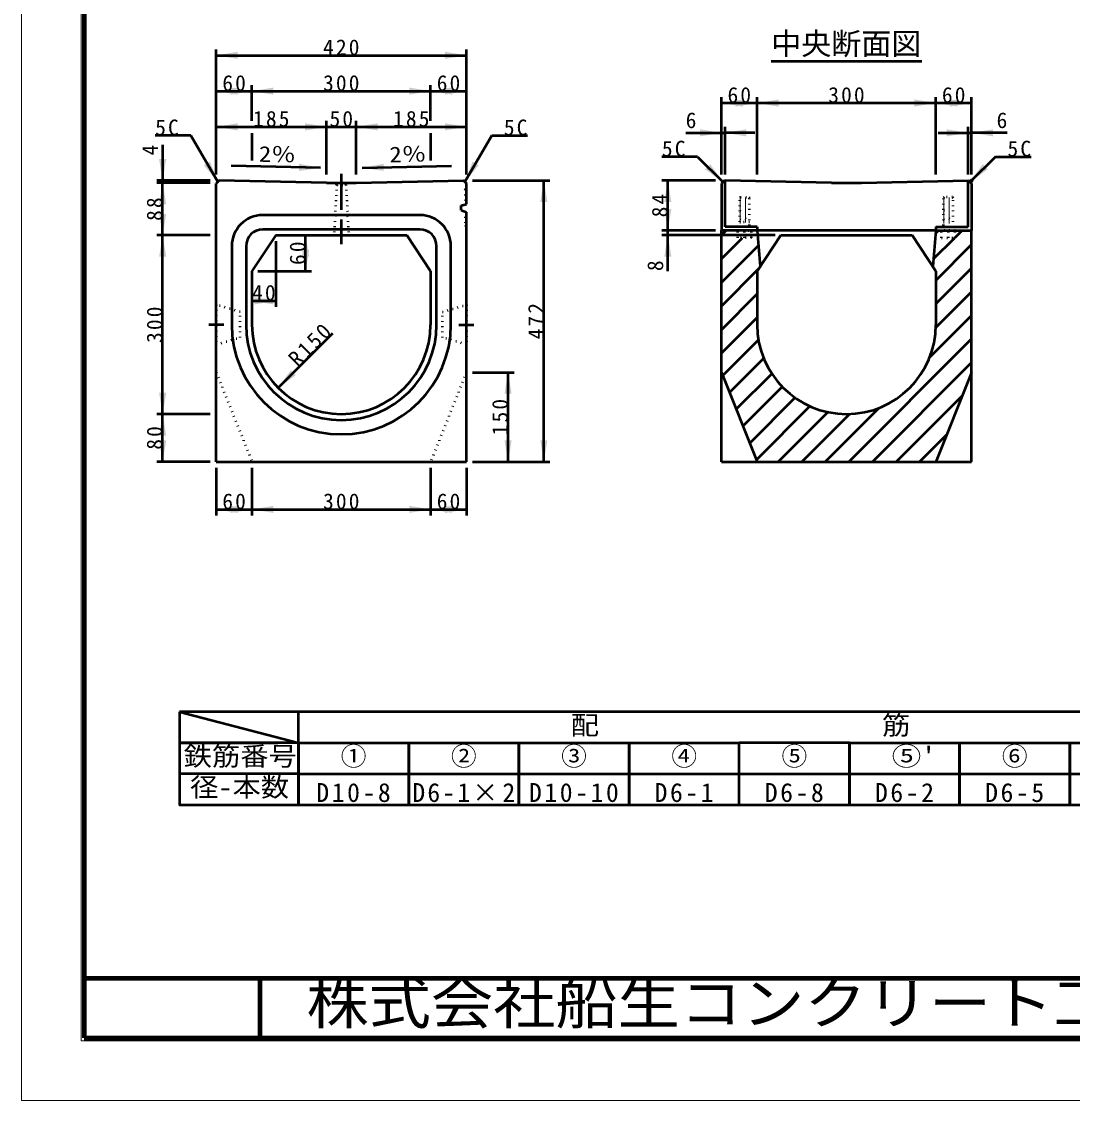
# Model space of a CAD drawing. Units: millimetres, scale not verified. Extents: x -2102 to 2102, y -1485 to 1485.
# Drawn here: x -2102 to -338, y -1485 to 326 of the extents above; entities that cross this region are included whole.
import ezdxf
from ezdxf.enums import TextEntityAlignment as Align

# ---------------------------------------------------------------- set-up
doc = ezdxf.new("R2010")
doc.units = ezdxf.units.MM
doc.header["$LTSCALE"] = 5
doc.header["$PDMODE"] = 32
doc.header["$PDSIZE"] = 2.5
doc.linetypes.add('DOTTED', pattern=[1.75, 0.25, -1.5])
doc.linetypes.add('LONG_DASHED_DOTTED', pattern=[15.25, 12, -1.5, 0.25, -1.5])
doc.layers.add('0-0_V-nasSTD', color=7, linetype='Continuous', lineweight=35)
doc.layers.add('0-1_0', color=7, linetype='Continuous', lineweight=50)
doc.styles.add('ＭＳ ゴシック', font='')
doc.styles.get('ＭＳ ゴシック').set_extended_font_data('MS Gothic')

msp = doc.modelspace()

# ---------------------------------------------------------------- linework, layer by layer
at = {"layer": '0-0_V-nasSTD', "lineweight": 100}
for p, q in [((-1997.5, 1380), (-1997.5, -1380)), ((-1702.5, -1280), (-1702.5, -1380)), ((-1997.5, -1380), (1997.5, -1380))]:
    msp.add_line(p, q, dxfattribs=at)
at = {"layer": '0-0_V-nasSTD', "lineweight": 50}
for p, q in [((-1715.639, 138.491), (-1715.639, 92.491)), ((-1415.639, 138.491), (-1415.639, 92.491)), ((-1837.5, -833), (-1637.5, -885)), ((-1452.5, -833), (-1637.5, -833)), ((-1267.5, -833), (-1452.5, -833)), ((-1082.5, -833), (-1267.5, -833)), ((-897.5, -833), (-1082.5, -833)), ((-712.5, -833), (-897.5, -833)), ((-527.5, -833), (-712.5, -833)), ((-342.5, -833), (-527.5, -833)), ((-157.5, -833), (-342.5, -833)), ((-1837.5, -885), (-1837.5, -937)), ((-1637.5, -885), (-1452.5, -885)), ((-1452.5, -885), (-1267.5, -885)), ((-1267.5, -885), (-1082.5, -885)), ((-1082.5, -885), (-897.5, -885)), ((-712.5, -885), (-527.5, -885)), ((-527.5, -937), (-527.5, -885)), ((-527.5, -885), (-342.5, -885)), ((-342.5, -885), (-157.5, -885)), ((-527.5, -989), (-527.5, -937)), ((-342.5, -937), (-157.5, -937))]:
    msp.add_line(p, q, dxfattribs=at)
at = {"layer": '0-0_V-nasSTD', "linetype": 'DOTTED', "lineweight": 50}
for p, q in [((-895.443, 30.89), (-896.443, 29.89)), ((-896.443, -19.11), (-896.443, 29.89)), ((-896.443, 29.17), (-880.443, 28.611)), ((-896.443, 27.17), (-880.443, 26.611)), ((-896.443, 25.17), (-880.443, 24.611)), ((-896.443, 23.17), (-880.443, 22.611)), ((-896.443, 21.17), (-880.443, 20.611)), ((-896.443, 19.17), (-880.443, 18.611)), ((-895.443, 30.89), (-881.443, 30.89)), ((-881.443, 30.89), (-880.443, 29.89)), ((-880.443, -25.11), (-880.443, 29.89)), ((-553.443, 30.89), (-554.443, 29.89)), ((-554.443, -25.11), (-554.443, 29.89)), ((-554.443, 29.17), (-538.443, 28.611)), ((-554.443, 27.17), (-538.443, 26.611)), ((-554.443, 25.17), (-538.443, 24.611)), ((-554.443, 23.17), (-538.443, 22.611)), ((-554.443, 21.17), (-538.443, 20.611)), ((-554.443, 19.17), (-538.443, 18.611)), ((-539.443, 30.89), (-553.443, 30.89)), ((-539.443, 30.89), (-538.443, 29.89)), ((-538.443, -19.11), (-538.443, 29.89)), ((-896.443, 17.17), (-880.443, 16.611)), ((-896.443, 15.17), (-880.443, 14.611)), ((-896.443, 13.17), (-880.443, 12.611)), ((-896.443, 11.17), (-880.443, 10.611)), ((-896.443, 9.17), (-880.443, 8.611)), ((-896.443, 7.17), (-880.443, 6.611)), ((-896.443, 5.17), (-880.443, 4.611)), ((-896.443, 3.17), (-880.443, 2.611)), ((-896.443, 1.17), (-880.443, 0.611)), ((-554.443, 17.17), (-538.443, 16.611)), ((-554.443, 15.17), (-538.443, 14.611)), ((-554.443, 13.17), (-538.443, 12.611)), ((-554.443, 11.17), (-538.443, 10.611)), ((-554.443, 9.17), (-538.443, 8.611)), ((-554.443, 7.17), (-538.443, 6.611)), ((-554.443, 5.17), (-538.443, 4.611)), ((-554.443, 3.17), (-538.443, 2.611)), ((-554.443, 1.17), (-538.443, 0.611)), ((-896.443, -0.83), (-880.443, -1.389)), ((-896.443, -2.83), (-880.443, -3.389)), ((-896.443, -4.83), (-880.443, -5.389)), ((-896.443, -6.83), (-880.443, -7.389)), ((-896.443, -8.83), (-880.443, -9.389)), ((-896.443, -10.83), (-888.443, -11.11)), ((-880.443, -11.11), (-896.443, -11.11)), ((-554.443, -0.83), (-538.443, -1.389)), ((-554.443, -2.83), (-538.443, -3.389)), ((-554.443, -4.83), (-538.443, -5.389)), ((-554.443, -6.83), (-538.443, -7.389)), ((-554.443, -8.83), (-538.443, -9.389)), ((-554.443, -10.83), (-546.443, -11.11)), ((-554.443, -11.11), (-538.443, -11.11)), ((-896.443, -19.11), (-896.443, -25.11)), ((-888.443, -37.11), (-888.443, -25.11)), ((-880.443, -19.11), (-880.443, -25.11)), ((-876.943, -37.11), (-876.943, -25.11)), ((-557.943, -37.11), (-557.943, -25.11)), ((-554.443, -19.11), (-554.443, -25.11)), ((-546.443, -37.11), (-546.443, -25.11)), ((-538.443, -19.11), (-538.443, -25.11)), ((-876.943, -37.11), (-899.943, -37.11)), ((-557.943, -37.11), (-534.943, -37.11))]:
    msp.add_line(p, q, dxfattribs=at)
at = {"layer": '0-0_V-nasSTD', "lineweight": 18}
for points in [[(-2102.5, -1485), (-2102.5, 1485), (2102.5, 1485), (2102.5, -1485)], [(-2002.5, -1385), (-2002.5, 1385), (2002.5, 1385), (2002.5, -1385)]]:
    msp.add_lwpolyline(points, close=True, dxfattribs=at)
at = {"layer": '0-0_V-nasSTD', "linetype": 'DOTTED', "lineweight": 50}
for points in [[(-899.943, -37.11), (-899.943, -25.11), (-876.943, -25.11)], [(-534.943, -37.11), (-534.943, -25.11), (-557.943, -25.11)]]:
    msp.add_lwpolyline(points, dxfattribs=at)
at = {"layer": '0-0_V-nasSTD', "lineweight": 50}
for points in [[(-1837.5, -833), (-1837.5, -885), (-1672.5, -885)], [(-1637.5, -885), (-1637.5, -833), (-1837.5, -833)], [(-1637.5, -937), (-1637.5, -885), (-1837.5, -885)], [(-1637.5, -885), (-1637.5, -937), (-1452.5, -937), (-1452.5, -885), (-1452.5, -937), (-1267.5, -937), (-1267.5, -885), (-1267.5, -937), (-1082.5, -937), (-1082.5, -885), (-1082.5, -937), (-897.5, -937)], [(-897.5, -937), (-712.5, -937), (-712.5, -885), (-897.5, -885)], [(-897.5, -989), (-897.5, -937), (-897.5, -885)], [(-712.5, -937), (-712.5, -885), (-712.5, -937)], [(-712.5, -937), (-527.5, -937), (-527.5, -885)], [(-527.5, -937), (-527.5, -885), (-527.5, -937)], [(-527.5, -937), (-342.5, -937), (-342.5, -885)], [(-342.5, -937), (-342.5, -885), (-342.5, -937)], [(-1637.5, -937), (-1637.5, -989), (-1452.5, -989), (-1452.5, -937), (-1452.5, -989), (-1267.5, -989), (-1267.5, -937), (-1267.5, -989), (-1082.5, -989), (-1082.5, -937), (-1082.5, -989), (-897.5, -989)], [(-897.5, -989), (-712.5, -989), (-712.5, -937)], [(-712.5, -989), (-712.5, -937), (-712.5, -989)], [(-712.5, -989), (-527.5, -989), (-527.5, -937)], [(-527.5, -989), (-527.5, -937), (-527.5, -989)], [(-527.5, -989), (-342.5, -989), (-342.5, -937)], [(-342.5, -989), (-342.5, -937), (-342.5, -989)], [(-342.5, -989), (-157.5, -989), (-157.5, -937)]]:
    msp.add_lwpolyline(points, dxfattribs=at)
msp.add_lwpolyline([(-1837.5, -937), (-1837.5, -989), (-1637.5, -989), (-1637.5, -937)], close=True, dxfattribs=at)
at = {"layer": '0-0_V-nasSTD'}
for points in [[(-1775.639, 268.89), (-1739.639, 262.89), (-1739.639, 274.89)], [(-1391.639, 262.89), (-1391.639, 274.89), (-1355.639, 268.89)], [(-1775.639, 208.89), (-1739.639, 202.89), (-1739.639, 214.89)], [(-1751.639, 202.89), (-1751.639, 214.89), (-1715.639, 208.89)], [(-1715.639, 208.89), (-1679.639, 202.89), (-1679.639, 214.89)], [(-1451.639, 202.89), (-1451.639, 214.89), (-1415.639, 208.89)], [(-1415.639, 208.89), (-1379.639, 202.89), (-1379.639, 214.89)], [(-1391.639, 202.89), (-1391.639, 214.89), (-1355.639, 208.89)], [(-927.443, 188.89), (-891.443, 182.89), (-891.443, 194.89)], [(-903.443, 182.89), (-903.443, 194.89), (-867.443, 188.89)], [(-867.443, 188.89), (-831.443, 182.89), (-831.443, 194.89)], [(-603.443, 182.89), (-603.443, 194.89), (-567.443, 188.89)], [(-567.443, 188.89), (-531.443, 182.89), (-531.443, 194.89)], [(-543.443, 182.89), (-543.443, 194.89), (-507.443, 188.89)], [(-1775.639, 148.89), (-1739.639, 142.89), (-1739.639, 154.89)], [(-1626.639, 142.89), (-1626.639, 154.89), (-1590.639, 148.89)], [(-1540.639, 148.89), (-1504.639, 142.89), (-1504.639, 154.89)], [(-1391.639, 142.89), (-1391.639, 154.89), (-1355.639, 148.89)], [(-963.443, 132.89), (-963.443, 144.89), (-927.443, 138.89)], [(-921.443, 138.89), (-885.443, 132.89), (-885.443, 144.89)], [(-549.443, 132.89), (-549.443, 144.89), (-513.443, 138.89)], [(-507.443, 138.89), (-471.443, 132.89), (-471.443, 144.89)], [(-1871.639, 94.89), (-1865.639, 58.89), (-1859.639, 94.89)], [(-1796.335, 84.567), (-1785.943, 90.567), (-1773.139, 56.39)], [(-1358.139, 56.39), (-1345.335, 90.567), (-1334.943, 84.567)], [(-1636.789, 74.989), (-1636.53, 86.986), (-1600.668, 80.209)], [(-1530.611, 80.209), (-1494.749, 86.986), (-1494.489, 74.989)], [(-954.641, 77.603), (-946.156, 86.089), (-924.943, 56.39)], [(-509.943, 56.39), (-488.729, 86.089), (-480.244, 77.603)], [(-1871.639, 18.89), (-1865.639, 54.89), (-1859.639, 18.89)], [(-1231.639, 22.89), (-1225.639, 58.89), (-1219.639, 22.89)], [(-1023.443, 22.89), (-1017.443, 58.89), (-1011.443, 22.89)], [(-1871.639, 2.89), (-1865.639, -33.11), (-1859.639, 2.89)], [(-1023.443, 10.89), (-1017.443, -25.11), (-1011.443, 10.89)], [(-1871.639, -69.11), (-1865.639, -33.11), (-1859.639, -69.11)], [(-1631.639, -69.11), (-1625.639, -33.11), (-1619.639, -69.11)], [(-1023.443, -69.11), (-1017.443, -33.11), (-1011.443, -69.11)], [(-1631.639, -57.11), (-1625.639, -93.11), (-1619.639, -57.11)], [(-1715.639, -143.11), (-1679.639, -149.11), (-1679.639, -137.11)], [(-1711.639, -149.11), (-1711.639, -137.11), (-1675.639, -143.11)], [(-1671.705, -289.176), (-1650.492, -259.477), (-1642.007, -267.963)], [(-1291.639, -299.11), (-1285.639, -263.11), (-1279.639, -299.11)], [(-1871.639, -297.11), (-1865.639, -333.11), (-1859.639, -297.11)], [(-1871.639, -369.11), (-1865.639, -333.11), (-1859.639, -369.11)], [(-1871.639, -377.11), (-1865.639, -413.11), (-1859.639, -377.11)], [(-1291.639, -377.11), (-1285.639, -413.11), (-1279.639, -377.11)], [(-1231.639, -377.11), (-1225.639, -413.11), (-1219.639, -377.11)], [(-1775.639, -493.11), (-1739.639, -499.11), (-1739.639, -487.11)], [(-1751.639, -499.11), (-1751.639, -487.11), (-1715.639, -493.11)], [(-1715.639, -493.11), (-1679.639, -499.11), (-1679.639, -487.11)], [(-1451.639, -499.11), (-1451.639, -487.11), (-1415.639, -493.11)], [(-1415.639, -493.11), (-1379.639, -499.11), (-1379.639, -487.11)], [(-1391.639, -499.11), (-1391.639, -487.11), (-1355.639, -493.11)]]:
    msp.add_solid(points, dxfattribs=at)
at = {"layer": '0-1_0'}
for p, q in [((-1775.639, 68.89), (-1775.639, 278.89)), ((-1355.639, 68.89), (-1355.639, 278.89)), ((-1775.639, 268.89), (-1355.639, 268.89)), ((-843.846, 258.89), (-591.039, 258.89)), ((-1715.639, 158.89), (-1715.639, 218.89)), ((-1415.639, 158.89), (-1415.639, 218.89)), ((-927.443, 68.89), (-927.443, 198.89)), ((-867.443, 188.89), (-927.443, 188.89)), ((-867.443, 68.89), (-867.443, 198.89)), ((-567.443, 68.89), (-567.443, 198.89)), ((-507.443, 68.89), (-507.443, 198.89)), ((-1775.639, 148.89), (-1590.639, 148.89)), ((-1590.639, 68.89), (-1590.639, 158.89)), ((-1590.639, 148.89), (-1540.639, 148.89)), ((-1540.639, 68.89), (-1540.639, 158.89)), ((-1540.639, 148.89), (-1355.639, 148.89)), ((-921.443, 68.89), (-921.443, 148.89)), ((-513.443, 68.89), (-513.443, 148.89)), ((-1818.139, 134.332), (-1878.139, 134.332)), ((-1818.139, 134.332), (-1773.139, 56.39)), ((-1313.139, 134.332), (-1358.139, 56.39)), ((-1313.139, 134.332), (-1253.139, 134.332)), ((-987.443, 138.89), (-927.443, 138.89)), ((-927.443, 138.89), (-921.443, 138.89)), ((-871.443, 138.89), (-921.443, 138.89)), ((-563.443, 138.89), (-513.443, 138.89)), ((-513.443, 138.89), (-507.443, 138.89)), ((-447.443, 138.89), (-507.443, 138.89)), ((-1865.639, 118.89), (-1865.639, 58.89)), ((-967.369, 98.817), (-1027.369, 98.817)), ((-967.369, 98.817), (-924.943, 56.39)), ((-467.516, 98.817), (-509.943, 56.39)), ((-467.516, 98.817), (-407.516, 98.817)), ((-1600.668, 80.209), (-1750.633, 83.452)), ((-1530.611, 80.209), (-1380.646, 83.452)), ((-1785.639, 58.89), (-1875.639, 58.89)), ((-1785.639, 54.89), (-1875.639, 54.89)), ((-1865.639, 54.89), (-1865.639, 58.89)), ((-1865.639, -33.11), (-1865.639, 54.89)), ((-1590.639, 54.89), (-1540.639, 54.89)), ((-1345.639, 58.89), (-1215.639, 58.89)), ((-1225.639, -413.11), (-1225.639, 58.89)), ((-937.443, 58.89), (-1027.443, 58.89)), ((-1017.443, -25.11), (-1017.443, 58.89)), ((-922.443, 58.89), (-927.443, 53.89)), ((-922.443, 58.89), (-921.443, 58.89)), ((-921.443, -19.11), (-921.443, 58.89)), ((-742.443, 54.89), (-921.443, 58.89)), ((-742.443, 54.89), (-692.443, 54.89)), ((-692.443, 54.89), (-513.443, 58.89)), ((-513.443, -19.11), (-513.443, 58.89)), ((-513.443, 58.89), (-512.443, 58.89)), ((-512.443, 58.89), (-507.443, 53.89)), ((-1775.639, -413.11), (-1775.639, 53.89)), ((-1355.639, 18.905), (-1355.639, 53.89)), ((-927.443, 53.89), (-927.443, -25.11)), ((-507.443, 53.89), (-507.443, -25.11)), ((-1364.639, 16.89), (-1355.639, 18.905)), ((-1433.639, 0.89), (-1697.639, 0.89)), ((-1364.639, 8.89), (-1364.639, 16.89)), ((-1364.639, 8.89), (-1355.639, 5.532)), ((-1355.639, -413.11), (-1355.639, 5.532)), ((-1785.639, -33.11), (-1875.639, -33.11)), ((-1675.639, -33.11), (-1715.639, -93.11)), ((-1433.639, -23.11), (-1697.639, -23.11)), ((-1675.639, -33.11), (-1455.639, -33.11)), ((-1625.639, -93.11), (-1625.639, -33.11)), ((-1455.639, -33.11), (-1415.639, -93.11)), ((-937.443, -25.11), (-1027.443, -25.11)), ((-837.443, -33.11), (-1027.443, -33.11)), ((-1017.443, -33.11), (-1017.443, -25.11)), ((-1017.443, -93.11), (-1017.443, -33.11)), ((-927.443, -413.11), (-927.443, -25.11)), ((-927.443, -33.13), (-919.422, -25.11)), ((-867.443, -19.11), (-921.443, -19.11)), ((-867.443, -25.11), (-862.183, -85.221)), ((-567.443, -25.11), (-867.443, -25.11)), ((-827.443, -33.11), (-867.443, -93.11)), ((-827.443, -33.11), (-607.443, -33.11)), ((-607.443, -33.11), (-567.443, -93.11)), ((-567.443, -25.11), (-572.702, -85.221)), ((-567.865, -29.934), (-563.041, -25.11)), ((-567.443, -19.11), (-513.443, -19.11)), ((-534.943, -36.61), (-523.443, -25.11)), ((-507.443, -413.11), (-507.443, -25.11)), ((-1749.639, -51.11), (-1749.639, -183.11)), ((-1725.639, -51.11), (-1725.639, -183.11)), ((-1675.639, -43.11), (-1675.639, -153.11)), ((-1405.639, -183.11), (-1405.639, -51.11)), ((-1381.639, -183.11), (-1381.639, -51.11)), ((-927.443, -72.728), (-891.824, -37.11)), ((-927.443, -112.326), (-865.253, -50.136)), ((-571.661, -73.328), (-535.443, -37.11)), ((-567.443, -108.708), (-507.443, -48.708)), ((-927.443, -151.924), (-865.071, -89.552)), ((-567.443, -148.306), (-507.443, -88.306)), ((-1715.639, -93.11), (-1715.639, -183.11)), ((-1705.639, -93.11), (-1615.639, -93.11)), ((-1415.639, -93.11), (-1415.639, -183.11)), ((-867.443, -93.11), (-867.443, -183.11)), ((-567.443, -93.11), (-567.443, -183.11)), ((-1715.639, -143.11), (-1675.639, -143.11)), ((-927.443, -191.522), (-867.443, -131.522)), ((-567.522, -187.983), (-507.443, -127.904)), ((-927.443, -231.12), (-867.443, -171.12)), ((-577.786, -237.845), (-507.443, -167.502)), ((-1671.705, -289.176), (-1579.781, -197.252)), ((-925.269, -268.544), (-865.27, -208.546)), ((-713.453, -413.11), (-507.443, -207.1)), ((-913.955, -296.828), (-856.493, -239.367)), ((-673.855, -413.11), (-507.443, -246.698)), ((-1345.639, -263.11), (-1275.639, -263.11)), ((-1285.639, -413.11), (-1285.639, -263.11)), ((-927.443, -263.11), (-867.443, -413.11)), ((-902.641, -325.113), (-842.884, -265.356)), ((-507.443, -263.11), (-567.443, -413.11)), ((-891.328, -353.397), (-825.292, -287.362)), ((-880.014, -381.681), (-803.97, -305.637)), ((-634.257, -413.11), (-522.9, -301.753)), ((-868.7, -409.966), (-778.746, -320.011)), ((-753.051, -413.11), (-662.708, -322.767)), ((-1785.639, -333.11), (-1875.639, -333.11)), ((-832.247, -413.11), (-748.909, -329.772)), ((-792.649, -413.11), (-712.569, -333.031)), ((-594.659, -413.11), (-549.298, -367.75)), ((-1785.639, -413.11), (-1875.639, -413.11)), ((-1775.639, -413.11), (-1355.639, -413.11)), ((-1345.639, -413.11), (-1215.639, -413.11)), ((-927.443, -413.11), (-507.443, -413.11)), ((-1775.639, -423.11), (-1775.639, -503.11)), ((-1715.639, -423.11), (-1715.639, -503.11)), ((-1415.639, -423.11), (-1415.639, -503.11)), ((-1355.639, -423.11), (-1355.639, -503.11))]:
    msp.add_line(p, q, dxfattribs=at)
at = {"layer": '0-1_0', "linetype": 'DOTTED'}
for p, q in [((-1573.139, 51.89), (-1576.139, 54.89)), ((-1558.139, 51.89), (-1555.139, 54.89)), ((-1573.139, 51.89), (-1578.139, -33.11)), ((-1573.139, 51.89), (-1558.139, 51.89)), ((-1558.139, 51.89), (-1553.139, -33.11)), ((-1357.939, 43.89), (-1355.639, 46.19)), ((-1357.939, 43.89), (-1357.939, 18.39)), ((-1775.639, -263.11), (-1715.639, -413.11)), ((-1355.639, -263.11), (-1415.639, -413.11))]:
    msp.add_line(p, q, dxfattribs=at)
at = {"layer": '0-1_0', "linetype": 'LONG_DASHED_DOTTED'}
for p, q in [((-1565.639, 69.89), (-1565.639, -48.11)), ((-1763.139, -183.11), (-1788.139, -183.11)), ((-1368.139, -183.11), (-1343.139, -183.11))]:
    msp.add_line(p, q, dxfattribs=at)
at = {"layer": '0-1_0', "lineweight": 100}
msp.add_line((-1997.5, -1280), (1997.5, -1280), dxfattribs=at)
at = {"layer": '0-1_0'}
for points in [[(-1775.639, 208.89), (-1715.639, 208.89), (-1415.639, 208.89), (-1355.639, 208.89)], [(-507.443, 188.89), (-567.443, 188.89), (-867.443, 188.89)], [(-1590.639, 54.89), (-1770.639, 58.89), (-1775.639, 53.89)], [(-1540.639, 54.89), (-1360.639, 58.89), (-1355.639, 53.89)], [(-1865.639, -413.11), (-1865.639, -333.11), (-1865.639, -33.11)], [(-867.443, -19.11), (-867.443, -25.11), (-927.443, -25.11)], [(-567.443, -19.11), (-567.443, -25.11), (-507.443, -25.11)], [(-1775.639, -493.11), (-1715.639, -493.11), (-1415.639, -493.11), (-1355.639, -493.11)]]:
    msp.add_lwpolyline(points, dxfattribs=at)
at = {"layer": '0-1_0', "linetype": 'DOTTED'}
msp.add_lwpolyline([(-1357.939, 6.39), (-1357.939, -16.11), (-1355.639, -18.41)], dxfattribs=at)
for points in [[(-1735.639, -161.61), (-1775.639, -149.61), (-1775.639, -216.61), (-1735.639, -204.61)], [(-1395.639, -161.61), (-1355.639, -149.61), (-1355.639, -216.61), (-1395.639, -204.61)]]:
    msp.add_lwpolyline(points, close=True, dxfattribs=at)
at = {"layer": '0-1_0'}
for centre, radius, start, end in [((-1697.639, -51.11), 52, 90, 180), ((-1433.639, -51.11), 52, 0, 90), ((-1697.639, -51.11), 28, 90, 180), ((-1433.639, -51.11), 28, 0, 90), ((-1565.639, -183.11), 184, 180, 270), ((-1565.639, -183.11), 160, 180, 270), ((-1565.639, -183.11), 150, 180, 270), ((-1565.639, -183.11), 150, 270, 0), ((-1565.639, -183.11), 184, 270, 0), ((-1565.639, -183.11), 160, 270, 0), ((-717.443, -183.11), 150, 180, 270), ((-717.443, -183.11), 150, 270, 0)]:
    msp.add_arc(centre, radius, start, end, dxfattribs=at)
msp.add_point((-507.443, 58.89), dxfattribs=at)

# ---------------------------------------------------------------- texts
at = {"layer": '0-0_V-nasSTD', "style": 'ＭＳ ゴシック'}
for s, height, p in [('中央断面図', 36.95, (-843.846, 258.89)), ('6', 26.39, (-987.443, 138.89)), ('6', 26.39, (-465.443, 138.89)), ('①', 31.67, (-1566.6, -932.6)), ('②', 31.67, (-1381.6, -932.6)), ('③', 31.67, (-1196.6, -932.6)), ('④', 31.67, (-1011.6, -932.6)), ('⑤', 31.67, (-826.6, -932.6)), ('⑥', 31.67, (-456.6, -932.6))]:
    msp.add_text(s, height=height, dxfattribs=at).set_placement(p, align=Align.BOTTOM_LEFT)
for s, p in [('4', (-1865.639, 100.89)), ('8', (-1017.443, -93.11))]:
    msp.add_text(s, height=26.39, rotation=90, dxfattribs=at).set_placement(p, align=Align.BOTTOM_LEFT)
at = {"layer": '0-0_V-nasSTD', "style": 'ＭＳ ゴシック', "width": 1.15}
for rotation, p in [(358.761, (-1704.444, 82.453)), (1.239, (-1484.421, 81.208))]:
    msp.add_text('2％', height=26.39, rotation=rotation, dxfattribs=at).set_placement(p, align=Align.BOTTOM_LEFT)
at = {"layer": '0-0_V-nasSTD', "style": 'ＭＳ ゴシック'}
for s, height, width, p in [('配\u3000\u3000\u3000\u3000\u3000\u3000\u3000\u3000\u3000\u3000筋', 31.67, 1.1, (-1180.46, -880.6)), ('鉄筋番号', 31.67, 1.1, (-1830.38, -932.6)), ("⑤'", 31.67, 1.15, (-641.6, -932.6)), ('径-本数', 31.67, 1.1, (-1819.58, -984.6)), ('株式会社船生コンクリート工業', 69.65, 1.1, (-1624.221, -1377.45))]:
    msp.add_text(s, height=height, dxfattribs=dict(at, width=width)).set_placement(p, align=Align.BOTTOM_LEFT)
at = {"layer": '0-0_V-nasSTD', "attachment_point": 7, "style": 'ＭＳ ゴシック'}
for s, insert, char_height in [('\\T1.2;420', (-1596.239, 268.89), 26.39), ('\\T1.2;60', (-1765.439, 208.89), 26.39), ('\\T1.2;300', (-1596.239, 208.89), 26.39), ('\\T1.2;60', (-1405.439, 208.89), 26.39), ('\\T1.2;60', (-917.243, 188.89), 26.39), ('\\T1.2;300', (-748.043, 188.89), 26.39), ('\\T1.2;60', (-557.243, 188.89), 26.39), ('\\T1.2;185', (-1713.739, 148.89), 26.39), ('\\T1.2;50', (-1585.439, 148.89), 26.39), ('\\T1.2;185', (-1478.739, 148.89), 26.39), ('\\T1.2;5C', (-1878.139, 134.332), 26.39), ('\\T1.2;5C', (-1292.739, 134.332), 26.39), ('\\T1.2;5C', (-1027.369, 98.817), 26.39), ('\\T1.2;5C', (-447.116, 98.817), 26.39), ('\\T1.2;40', (-1715.439, -143.11), 26.39), ('\\T1.2;60', (-1765.439, -493.11), 26.39), ('\\T1.2;300', (-1596.239, -493.11), 26.39), ('\\T1.2;60', (-1405.439, -493.11), 26.39), ('\\T1.2;D10-8', (-1607.64, -984.6), 31.67), ('\\T1.17;D6-1×2', (-1446.4, -984.6), 31.67), ('\\T1.2;D10-10', (-1250.6, -984.6), 31.67), ('\\T1.2;D6-1', (-1039.68, -984.6), 31.67), ('\\T1.2;D6-8', (-854.68, -984.6), 31.67), ('\\T1.2;D6-2', (-669.68, -984.6), 31.67), ('\\T1.2;D6-5', (-484.68, -984.6), 31.67)]:
    msp.add_mtext(s, dxfattribs=dict(at, insert=insert, char_height=char_height))
at = {"layer": '0-0_V-nasSTD', "char_height": 26.39, "attachment_point": 7, "style": 'ＭＳ ゴシック'}
for s, insert, rotation in [('\\T1.2;88', (-1865.639, -8.91), 90), ('\\T1.2;84', (-1017.443, -2.91), 90), ('\\T1.2;60', (-1625.639, -82.91), 90), ('\\T1.2;300', (-1865.639, -213.71), 90), ('\\T1.2;472', (-1225.639, -207.71), 90), ('\\T1.2;R150', (-1638.33, -255.8), 45), ('\\T1.2;150', (-1285.639, -368.71), 90), ('\\T1.2;80', (-1865.639, -392.91), 90)]:
    msp.add_mtext(s, dxfattribs=dict(at, insert=insert, rotation=rotation))

doc.saveas('drawing.dxf')
